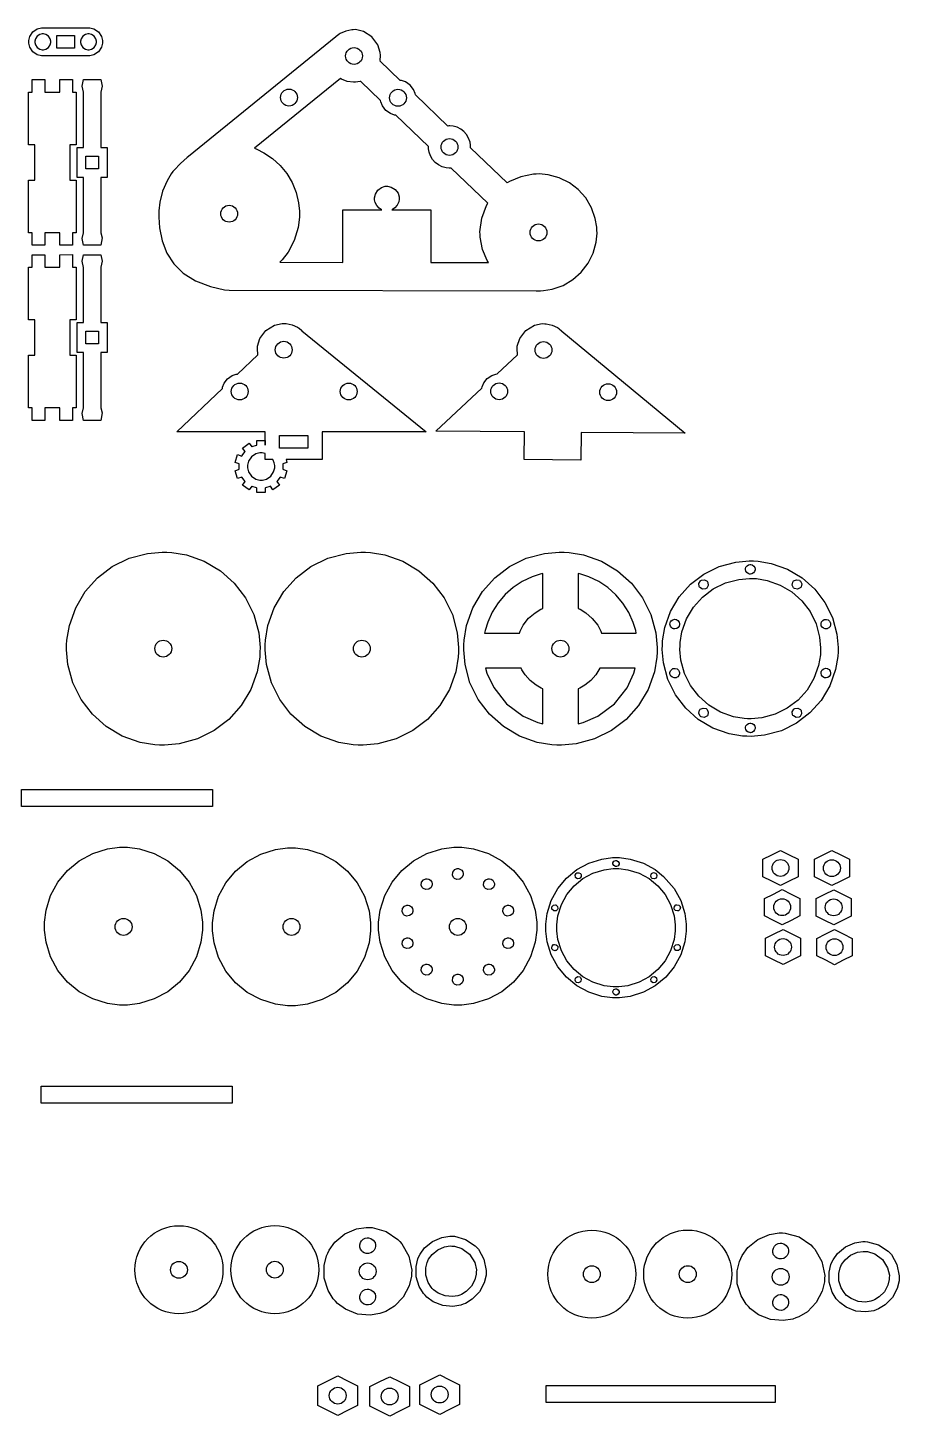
# Model space of a CAD drawing. Extents: x -158 to 1119, y 475 to 1777.
# Drawn here: x 34.4 to 241.2, y 474.9 to 804.4 of the extents above; entities that cross this region are included whole.
import ezdxf

# ---------------------------------------------------------------- set-up
doc = ezdxf.new("R2010")
doc.units = 0
doc.header["$MEASUREMENT"] = 0

msp = doc.modelspace()

# ---------------------------------------------------------------- linework, layer by layer
at = {"color": 5, "linetype": 'Continuous'}
msp.add_line((202.73, 478.13), (202.73, 478.13), dxfattribs=at)
at = {"color": 0}
for points in [[(49.1, 804.37), (50.08, 804.11), (51.13, 803.39), (51.85, 802.33), (52.11, 801.36), (52.11, 801.04), (52.11, 800.71), (51.85, 799.74), (51.13, 798.68), (50.08, 797.97), (49.1, 797.71), (48.78, 797.71), (37.93, 797.71), (37.6, 797.71), (36.63, 797.97), (35.57, 798.68), (34.85, 799.74), (34.59, 800.71), (34.59, 801.04), (34.59, 801.36), (34.85, 802.33), (35.57, 803.39), (36.63, 804.11), (37.6, 804.37), (37.93, 804.37), (48.78, 804.37)], [(37.75, 802.91), (37.2, 802.77), (36.6, 802.36), (36.2, 801.77), (36.05, 801.22), (36.05, 801.04), (36.05, 800.85), (36.2, 800.31), (36.6, 799.71), (37.2, 799.31), (37.75, 799.16), (37.93, 799.16), (38.11, 799.16), (38.66, 799.31), (39.25, 799.71), (39.66, 800.31), (39.8, 800.85), (39.8, 801.04), (39.8, 801.22), (39.66, 801.77), (39.25, 802.36), (38.66, 802.77), (38.11, 802.91), (37.93, 802.91)], [(45.44, 802.53), (45.44, 799.54), (41.27, 799.54), (41.27, 802.53)], [(48.59, 802.91), (48.05, 802.77), (47.45, 802.36), (47.05, 801.77), (46.9, 801.22), (46.9, 801.04), (46.9, 800.85), (47.05, 800.31), (47.45, 799.71), (48.05, 799.31), (48.59, 799.16), (48.78, 799.16), (48.96, 799.16), (49.5, 799.31), (50.1, 799.71), (50.5, 800.31), (50.65, 800.85), (50.65, 801.04), (50.65, 801.22), (50.5, 801.77), (50.1, 802.36), (49.5, 802.77), (48.96, 802.91), (48.78, 802.91)], [(134.08, 781.05), (134.06, 781.05), (126.34, 788.44), (126.28, 788.77), (125.9, 789.72), (125.11, 790.77), (124.03, 791.51), (123.07, 791.85), (122.74, 791.89), (117.93, 796.49), (117.96, 796.61), (118.04, 797.78), (118.04, 797.9), (118.02, 798.51), (117.46, 800.31), (116.04, 802.25), (114.01, 803.51), (112.17, 803.93), (111.56, 803.91), (111.25, 803.9), (109.82, 803.6), (108.53, 803.01), (108.3, 802.85), (108.29, 802.86), (108.23, 802.81), (108.16, 802.76), (107.54, 802.26), (107.48, 802.2), (72.54, 773.85), (72.18, 773.6), (70.58, 772.16), (69.11, 770.57), (68.82, 770.24), (68.42, 769.72), (67.41, 768.04), (66.36, 765.62), (65.7, 763.01), (65.47, 760.95), (65.47, 760.27), (65.47, 759.43), (65.66, 756.91), (66.28, 753.77), (67.38, 750.89), (69.02, 748.32), (71.25, 746.11), (74.14, 744.3), (77.75, 742.94), (81.02, 742.21), (82.13, 742.07), (154.99, 741.96), (155.08, 741.95), (155.98, 741.95), (156.07, 741.95), (156.77, 741.98), (158.85, 742.34), (161.43, 743.24), (163.74, 744.61), (165.73, 746.37), (167.35, 748.48), (168.54, 750.88), (169.25, 753.51), (169.46, 755.61), (169.43, 756.31), (169.41, 757.01), (169.05, 759.09), (168.15, 761.66), (166.78, 763.97), (165.01, 765.95), (162.89, 767.57), (160.49, 768.76), (157.86, 769.47), (155.75, 769.67), (155.05, 769.65), (154.42, 769.63), (151.41, 769.03), (148.67, 767.85), (148.17, 767.53), (139.46, 775.88), (139.46, 775.91), (139.46, 776.22), (139.46, 776.25), (139.45, 776.5), (139.32, 777.25), (138.99, 778.18), (138.5, 779.01), (137.86, 779.73), (137.1, 780.31), (136.23, 780.74), (135.28, 781), (134.52, 781.07), (134.27, 781.06), (134.25, 781.06)], [(41.98, 789.07), (41.98, 792.07), (44.99, 792.09), (44.99, 789.07), (45.82, 789.07), (45.82, 776.57), (44.32, 776.57), (44.32, 768.24), (45.82, 768.24), (45.82, 755.74), (44.98, 755.74), (44.98, 752.74), (41.98, 752.74), (41.98, 755.74), (38.39, 755.74), (38.39, 752.74), (35.39, 752.74), (35.39, 755.74), (34.55, 755.74), (34.55, 768.24), (36.05, 768.24), (36.05, 776.57), (34.55, 776.57), (34.55, 789.07), (35.39, 789.07), (35.39, 792.07), (38.39, 792.07), (38.39, 789.07)], [(51.74, 755.73), (52.04, 754.49), (51.74, 752.74), (47.56, 752.74), (47.26, 754.39), (47.56, 755.7), (47.56, 768.82), (46.06, 768.82), (46.06, 775.98), (47.56, 775.98), (47.56, 789.06), (47.26, 790.51), (47.56, 792.07), (51.74, 792.07), (52.04, 790.51), (51.74, 789.1), (51.74, 775.98), (53.24, 775.98), (53.24, 768.82), (51.74, 768.82)], [(109.15, 761.18), (118.42, 761.17), (118.23, 761.25), (117.73, 761.59), (117.18, 762.18), (116.82, 762.91), (116.67, 763.53), (116.66, 763.73), (116.65, 764.02), (116.85, 764.88), (117.44, 765.83), (118.34, 766.48), (119.19, 766.75), (119.47, 766.75), (119.76, 766.76), (120.62, 766.57), (121.57, 765.98), (122.23, 765.08), (122.49, 764.23), (122.5, 763.95), (122.51, 763.73), (122.39, 763.06), (122.04, 762.27), (121.47, 761.62), (120.93, 761.25), (120.73, 761.16), (130, 761.15), (129.98, 748.66), (143.68, 748.64), (143.38, 749.12), (142.27, 751.78), (141.71, 754.68), (141.69, 755.29), (141.66, 755.97), (142.1, 759.21), (143.22, 762.19), (143.54, 762.73), (134.82, 771.08), (134.81, 771.08), (134.65, 771.07), (134.64, 771.07), (134.39, 771.06), (133.62, 771.14), (132.67, 771.39), (131.81, 771.82), (131.04, 772.41), (130.41, 773.12), (129.91, 773.95), (129.59, 774.88), (129.46, 775.63), (129.45, 775.88), (129.45, 775.91), (129.45, 776.2), (129.45, 776.23), (121.73, 783.62), (121.4, 783.66), (120.43, 784), (119.34, 784.75), (118.54, 785.81), (118.15, 786.77), (118.1, 787.1), (113.37, 791.63), (113.27, 791.6), (112.14, 791.43), (112.02, 791.43), (111.7, 791.42), (110.18, 791.63), (108.8, 792.18), (108.54, 792.33), (88.15, 775.79), (88.74, 775.56), (90.41, 774.72), (92.47, 773.34), (94.29, 771.67), (95.85, 769.76), (97.12, 767.63), (98.06, 765.3), (98.65, 762.82), (98.85, 760.87), (98.85, 760.21), (98.85, 759.4), (98.52, 756.96), (97.6, 753.91), (96.14, 751.14), (94.74, 749.27), (94.2, 748.71), (109.13, 748.69)], [(51.15, 773.9), (51.15, 770.9), (48.15, 770.9), (48.15, 773.9)], [(41.98, 747.52), (41.98, 750.52), (44.99, 750.54), (44.99, 747.52), (45.82, 747.52), (45.82, 735.02), (44.32, 735.02), (44.32, 726.69), (45.82, 726.69), (45.82, 714.19), (44.98, 714.19), (44.98, 711.2), (41.98, 711.2), (41.98, 714.19), (38.39, 714.19), (38.39, 711.2), (35.39, 711.2), (35.39, 714.19), (34.55, 714.19), (34.55, 726.69), (36.05, 726.69), (36.05, 735.02), (34.55, 735.02), (34.55, 747.52), (35.39, 747.52), (35.39, 750.52), (38.39, 750.52), (38.39, 747.52)], [(51.74, 714.18), (52.04, 712.95), (51.74, 711.2), (47.56, 711.2), (47.26, 712.85), (47.56, 714.15), (47.56, 727.28), (46.06, 727.28), (46.06, 734.44), (47.56, 734.44), (47.56, 747.51), (47.26, 748.97), (47.56, 750.52), (51.74, 750.52), (52.04, 748.97), (51.74, 747.55), (51.74, 734.44), (53.24, 734.44), (53.24, 727.28), (51.74, 727.28)], [(51.15, 732.36), (51.15, 729.36), (48.15, 729.36), (48.15, 732.36)], [(104.2, 708.47), (104.2, 701.9), (95.66, 701.9), (95.88, 701.21), (94.87, 700.88), (94.88, 700.83), (94.91, 700.38), (94.91, 700.24), (94.91, 700.07), (94.88, 699.64), (94.87, 699.59), (95.88, 699.26), (95.28, 697.41), (94.27, 697.74), (94.21, 697.64), (93.58, 696.77), (93.5, 696.69), (94.13, 695.83), (92.55, 694.69), (91.93, 695.55), (91.83, 695.5), (90.8, 695.16), (90.69, 695.14), (90.69, 694.08), (88.74, 694.08), (88.74, 695.14), (88.63, 695.16), (87.6, 695.5), (87.51, 695.55), (86.88, 694.69), (85.31, 695.83), (85.93, 696.69), (85.86, 696.77), (85.22, 697.64), (85.17, 697.74), (84.16, 697.41), (83.55, 699.26), (84.57, 699.59), (84.56, 699.64), (84.53, 700.09), (84.53, 700.24), (84.53, 700.4), (84.56, 700.83), (84.57, 700.88), (83.55, 701.21), (84.15, 703.06), (85.17, 702.73), (85.22, 702.83), (85.86, 703.7), (85.93, 703.78), (85.31, 704.64), (86.88, 705.78), (87.51, 704.92), (87.6, 704.97), (88.63, 705.3), (88.74, 705.32), (88.74, 706.39), (90.69, 706.39), (90.69, 705.32), (90.73, 705.32), (90.73, 708.47), (69.7, 708.47), (80.55, 718.75), (80.6, 719.08), (80.98, 720.03), (81.78, 721.07), (82.86, 721.82), (83.82, 722.16), (84.15, 722.2), (88.96, 726.79), (88.94, 726.9), (88.85, 728.08), (88.86, 728.19), (88.88, 728.8), (89.44, 730.61), (90.86, 732.54), (92.9, 733.8), (94.74, 734.22), (95.35, 734.2), (95.65, 734.19), (97.08, 733.89), (98.37, 733.29), (98.61, 733.14), (98.61, 733.14), (98.68, 733.09), (98.74, 733.04), (99.37, 732.54), (99.42, 732.48), (128.92, 708.47)], [(165.69, 708.34), (165.63, 701.77), (152.17, 701.88), (152.22, 708.45), (131.19, 708.63), (142.12, 718.82), (142.18, 719.15), (142.57, 720.09), (143.37, 721.13), (144.46, 721.87), (145.42, 722.2), (145.76, 722.23), (150.6, 726.79), (150.58, 726.9), (150.5, 728.07), (150.51, 728.19), (150.54, 728.8), (151.11, 730.6), (152.55, 732.52), (154.6, 733.76), (156.45, 734.17), (157.05, 734.14), (157.36, 734.13), (158.78, 733.81), (160.07, 733.21), (160.3, 733.05), (160.31, 733.06), (160.37, 733), (160.44, 732.96), (161.05, 732.45), (161.11, 732.39), (190.41, 708.13)], [(100.81, 707.64), (100.81, 704.64), (94.13, 704.64), (94.13, 707.64)], [(90.73, 701.9), (90.73, 703.31), (90.65, 703.34), (89.95, 703.47), (89.72, 703.47), (89.4, 703.47), (88.45, 703.22), (87.42, 702.52), (86.73, 701.5), (86.48, 700.55), (86.48, 700.24), (86.48, 699.92), (86.73, 698.97), (87.42, 697.95), (88.45, 697.25), (89.4, 697), (89.72, 697), (90.04, 697), (90.98, 697.25), (92.01, 697.95), (92.71, 698.97), (92.96, 699.92), (92.96, 700.24), (92.96, 700.46), (92.84, 701.11), (92.58, 701.78), (92.5, 701.9)], [(45.74, 666.75), (48, 670.56), (50.93, 673.84), (54.43, 676.5), (58.41, 678.47), (62.76, 679.63), (66.25, 679.96), (67.4, 679.92), (68.56, 679.88), (72, 679.28), (76.26, 677.78), (80.07, 675.52), (83.36, 672.6), (86.02, 669.1), (87.99, 665.13), (89.16, 660.79), (89.49, 657.31), (89.45, 656.16), (89.4, 655.01), (88.81, 651.56), (87.3, 647.32), (85.04, 643.51), (82.11, 640.23), (78.61, 637.57), (74.63, 635.61), (70.28, 634.44), (66.79, 634.11), (65.64, 634.15), (64.49, 634.2), (61.04, 634.79), (56.78, 636.29), (52.97, 638.55), (49.69, 641.48), (47.02, 644.97), (45.05, 648.94), (43.88, 653.29), (43.55, 656.76), (43.59, 657.92), (43.64, 659.07), (44.24, 662.51)], [(115.68, 679.88), (119.13, 679.28), (123.38, 677.78), (127.2, 675.52), (130.48, 672.6), (133.15, 669.1), (135.12, 665.13), (136.29, 660.79), (136.62, 657.31), (136.58, 656.16), (136.53, 655.01), (135.93, 651.56), (134.43, 647.32), (132.17, 643.51), (129.24, 640.23), (125.74, 637.57), (121.76, 635.61), (117.41, 634.44), (113.92, 634.11), (112.77, 634.15), (111.61, 634.2), (108.17, 634.79), (103.91, 636.29), (100.1, 638.55), (96.81, 641.48), (94.15, 644.97), (92.18, 648.94), (91.01, 653.29), (90.68, 656.76), (90.72, 657.92), (90.77, 659.07), (91.36, 662.51), (92.87, 666.75), (95.13, 670.56), (98.06, 673.84), (101.56, 676.5), (105.54, 678.47), (109.89, 679.63), (113.37, 679.96), (114.53, 679.92)], [(162.81, 679.88), (166.26, 679.28), (170.51, 677.78), (174.33, 675.52), (177.61, 672.6), (180.28, 669.1), (182.25, 665.13), (183.42, 660.79), (183.75, 657.31), (183.71, 656.16), (183.66, 655.01), (183.06, 651.56), (181.56, 647.32), (179.3, 643.51), (176.37, 640.23), (172.87, 637.57), (168.89, 635.61), (164.53, 634.44), (161.05, 634.11), (159.9, 634.15), (158.74, 634.2), (155.29, 634.79), (151.04, 636.29), (147.23, 638.55), (143.94, 641.48), (141.27, 644.97), (139.31, 648.94), (138.14, 653.29), (137.81, 656.76), (137.85, 657.92), (137.89, 659.07), (138.49, 662.51), (139.99, 666.75), (142.26, 670.56), (145.19, 673.84), (148.69, 676.5), (152.66, 678.47), (157.02, 679.63), (160.5, 679.96), (161.66, 679.92)], [(207.67, 677.8), (210.81, 677.26), (214.67, 675.89), (218.14, 673.84), (221.13, 671.18), (223.55, 668.01), (225.34, 664.4), (226.4, 660.45), (226.71, 657.29), (226.67, 656.24), (226.63, 655.19), (226.08, 652.06), (224.72, 648.2), (222.66, 644.74), (219.99, 641.76), (216.81, 639.34), (213.2, 637.56), (209.24, 636.49), (206.07, 636.19), (205.02, 636.23), (203.97, 636.27), (200.84, 636.82), (196.97, 638.18), (193.5, 640.23), (190.52, 642.89), (188.09, 646.07), (186.3, 649.68), (185.24, 653.63), (184.94, 656.79), (184.98, 657.84), (185.02, 658.88), (185.56, 662.01), (186.93, 665.87), (188.99, 669.33), (191.65, 672.31), (194.83, 674.74), (198.45, 676.52), (202.41, 677.58), (205.57, 677.88), (206.62, 677.84)], [(205.98, 676.98), (206.3, 676.88), (206.66, 676.63), (206.89, 676.25), (206.96, 675.92), (206.96, 675.81), (206.96, 675.7), (206.85, 675.37), (206.6, 675.02), (206.23, 674.79), (205.89, 674.71), (205.78, 674.72), (205.67, 674.72), (205.34, 674.82), (204.99, 675.08), (204.76, 675.45), (204.68, 675.78), (204.69, 675.89), (204.69, 676.01), (204.79, 676.33), (205.05, 676.69), (205.42, 676.91), (205.76, 676.99), (205.87, 676.99)], [(151.02, 660.71), (151.2, 661.2), (151.95, 662.58), (153.23, 664.22), (154.79, 665.56), (156.13, 666.37), (156.61, 666.58), (156.61, 674.88), (155.97, 674.73), (154.09, 674.1), (151.73, 672.98), (149.58, 671.55), (147.65, 669.84), (145.97, 667.87), (144.59, 665.67), (143.51, 663.28), (142.92, 661.36), (142.79, 660.71)], [(164.95, 666.58), (165.43, 666.37), (166.77, 665.56), (168.34, 664.21), (169.61, 662.57), (170.36, 661.2), (170.54, 660.71), (178.76, 660.71), (178.63, 661.36), (178.05, 663.25), (176.99, 665.64), (175.61, 667.83), (173.94, 669.8), (172.02, 671.52), (169.86, 672.96), (167.49, 674.09), (165.6, 674.73), (164.95, 674.88)], [(207.31, 673.65), (209.81, 673.21), (212.9, 672.12), (215.68, 670.48), (218.07, 668.35), (220.01, 665.81), (221.44, 662.93), (222.29, 659.76), (222.53, 657.24), (222.5, 656.4), (222.47, 655.56), (222.03, 653.06), (220.94, 649.97), (219.29, 647.2), (217.16, 644.82), (214.61, 642.88), (211.72, 641.45), (208.56, 640.6), (206.02, 640.36), (205.18, 640.39), (204.34, 640.43), (201.83, 640.86), (198.74, 641.95), (195.97, 643.59), (193.58, 645.72), (191.63, 648.26), (190.21, 651.15), (189.36, 654.31), (189.11, 656.84), (189.15, 657.68), (189.18, 658.52), (189.61, 661.02), (190.71, 664.1), (192.35, 666.87), (194.49, 669.26), (197.03, 671.2), (199.92, 672.62), (203.09, 673.47), (205.62, 673.71), (206.47, 673.68)], [(194.24, 673.29), (194.97, 673.37), (195.6, 673.02), (195.69, 672.89), (195.78, 672.76), (195.86, 672.04), (195.5, 671.4), (195.37, 671.31), (195.24, 671.23), (194.52, 671.14), (193.89, 671.5), (193.8, 671.63), (193.71, 671.76), (193.63, 672.48), (193.98, 673.12), (194.11, 673.2)], [(217.73, 673.05), (218.03, 672.39), (217.9, 671.68), (217.8, 671.56), (217.7, 671.43), (217.04, 671.13), (216.32, 671.27), (216.2, 671.37), (216.08, 671.46), (215.78, 672.12), (215.91, 672.84), (216.01, 672.96), (216.11, 673.09), (216.77, 673.39), (217.48, 673.25), (217.61, 673.15)], [(186.87, 663.35), (187.06, 663.63), (187.42, 663.88), (187.84, 663.99), (188.18, 663.95), (188.29, 663.92), (188.39, 663.88), (188.67, 663.68), (188.93, 663.33), (189.03, 662.9), (189, 662.56), (188.96, 662.46), (188.93, 662.35), (188.72, 662.07), (188.37, 661.82), (187.95, 661.72), (187.61, 661.75), (187.5, 661.78), (187.4, 661.82), (187.12, 662.02), (186.86, 662.37), (186.76, 662.8), (186.79, 663.14), (186.83, 663.24)], [(224.88, 663.06), (224.88, 662.71), (224.75, 662.3), (224.46, 661.96), (224.17, 661.79), (224.06, 661.76), (223.96, 661.73), (223.61, 661.72), (223.2, 661.86), (222.86, 662.14), (222.69, 662.44), (222.66, 662.54), (222.63, 662.65), (222.62, 662.99), (222.76, 663.41), (223.04, 663.74), (223.34, 663.91), (223.44, 663.94), (223.55, 663.97), (223.89, 663.98), (224.31, 663.84), (224.64, 663.56), (224.82, 663.27), (224.85, 663.16)], [(156.61, 647.49), (156.19, 647.68), (155, 648.37), (153.59, 649.49), (152.39, 650.84), (151.65, 651.98), (151.45, 652.38), (143.02, 652.38), (143.33, 651.19), (144.93, 647.8), (147.96, 643.93), (151.91, 640.99), (155.39, 639.47), (156.61, 639.19)], [(170.11, 652.38), (169.91, 651.98), (169.16, 650.84), (167.96, 649.49), (166.54, 648.36), (165.36, 647.68), (164.95, 647.49), (164.95, 639.19), (166.15, 639.47), (169.61, 640.97), (173.57, 643.9), (176.61, 647.76), (178.22, 651.19), (178.53, 652.38)], [(186.77, 651.02), (186.77, 651.36), (186.9, 651.78), (187.18, 652.11), (187.48, 652.29), (187.59, 652.32), (187.69, 652.35), (188.04, 652.35), (188.45, 652.21), (188.78, 651.93), (188.96, 651.64), (188.99, 651.53), (189.02, 651.42), (189.02, 651.08), (188.89, 650.67), (188.61, 650.34), (188.31, 650.16), (188.21, 650.13), (188.1, 650.1), (187.75, 650.09), (187.34, 650.23), (187.01, 650.51), (186.83, 650.81), (186.8, 650.91)], [(224.78, 650.73), (224.58, 650.45), (224.23, 650.19), (223.8, 650.09), (223.46, 650.12), (223.36, 650.16), (223.25, 650.19), (222.97, 650.39), (222.72, 650.75), (222.62, 651.17), (222.64, 651.51), (222.68, 651.61), (222.72, 651.72), (222.92, 652), (223.28, 652.25), (223.7, 652.36), (224.04, 652.33), (224.15, 652.29), (224.25, 652.25), (224.53, 652.05), (224.79, 651.7), (224.89, 651.28), (224.86, 650.93), (224.82, 650.83)], [(193.92, 641.02), (193.61, 641.68), (193.75, 642.39), (193.85, 642.52), (193.95, 642.64), (194.61, 642.94), (195.32, 642.8), (195.45, 642.71), (195.57, 642.61), (195.87, 641.95), (195.73, 641.24), (195.64, 641.11), (195.54, 640.99), (194.88, 640.69), (194.16, 640.83), (194.04, 640.92)], [(217.41, 640.78), (216.68, 640.7), (216.05, 641.05), (215.96, 641.18), (215.87, 641.31), (215.79, 642.04), (216.14, 642.67), (216.27, 642.76), (216.4, 642.85), (217.13, 642.93), (217.76, 642.58), (217.85, 642.45), (217.94, 642.32), (218.02, 641.59), (217.67, 640.96), (217.54, 640.87)], [(205.67, 637.09), (205.34, 637.19), (204.99, 637.45), (204.76, 637.82), (204.68, 638.15), (204.69, 638.26), (204.69, 638.38), (204.79, 638.7), (205.05, 639.05), (205.42, 639.28), (205.76, 639.36), (205.87, 639.36), (205.98, 639.35), (206.31, 639.25), (206.66, 638.99), (206.89, 638.62), (206.97, 638.29), (206.96, 638.18), (206.96, 638.07), (206.85, 637.74), (206.6, 637.39), (206.23, 637.16), (205.89, 637.08), (205.78, 637.09)], [(58.03, 609.89), (60.86, 609.51), (64.39, 608.42), (67.58, 606.69), (70.35, 604.4), (72.65, 601.63), (74.38, 598.44), (75.47, 594.93), (75.85, 592.1), (75.85, 591.15), (75.85, 590.21), (75.47, 587.38), (74.38, 583.86), (72.65, 580.68), (70.35, 577.9), (67.58, 575.62), (64.39, 573.89), (60.86, 572.8), (58.03, 572.41), (57.08, 572.41), (56.13, 572.41), (53.3, 572.8), (49.77, 573.89), (46.59, 575.62), (43.81, 577.9), (41.52, 580.68), (39.78, 583.86), (38.69, 587.38), (38.31, 590.21), (38.31, 591.15), (38.31, 592.1), (38.69, 594.93), (39.78, 598.44), (41.52, 601.63), (43.81, 604.4), (46.59, 606.69), (49.77, 608.42), (53.3, 609.51), (56.13, 609.89), (57.08, 609.89)], [(97.9, 609.73), (100.74, 609.35), (104.26, 608.26), (107.45, 606.53), (110.23, 604.24), (112.52, 601.47), (114.25, 598.28), (115.35, 594.77), (115.73, 591.93), (115.73, 590.99), (115.73, 590.05), (115.35, 587.22), (114.25, 583.7), (112.52, 580.52), (110.23, 577.74), (107.45, 575.45), (104.26, 573.73), (100.74, 572.64), (97.9, 572.25), (96.96, 572.25), (96.01, 572.25), (93.17, 572.64), (89.65, 573.73), (86.46, 575.45), (83.68, 577.74), (81.39, 580.52), (79.66, 583.7), (78.57, 587.22), (78.18, 590.05), (78.18, 590.99), (78.18, 591.93), (78.57, 594.77), (79.66, 598.28), (81.39, 601.47), (83.68, 604.24), (86.46, 606.53), (89.65, 608.26), (93.17, 609.35), (96.01, 609.73), (96.96, 609.73)], [(137.34, 609.89), (140.18, 609.51), (143.7, 608.42), (146.89, 606.69), (149.67, 604.4), (151.96, 601.63), (153.7, 598.44), (154.79, 594.93), (155.17, 592.1), (155.17, 591.15), (155.17, 590.21), (154.79, 587.38), (153.7, 583.86), (151.96, 580.68), (149.67, 577.9), (146.89, 575.62), (143.7, 573.89), (140.18, 572.8), (137.34, 572.41), (136.4, 572.41), (135.45, 572.41), (132.61, 572.8), (129.09, 573.89), (125.9, 575.62), (123.12, 577.9), (120.83, 580.68), (119.1, 583.86), (118.01, 587.38), (117.63, 590.21), (117.63, 591.15), (117.63, 592.1), (118.01, 594.93), (119.1, 598.44), (120.83, 601.63), (123.12, 604.4), (125.9, 606.69), (129.09, 608.42), (132.61, 609.51), (135.45, 609.89), (136.4, 609.89)], [(157.3, 589.97), (157.3, 590.8), (157.3, 591.64), (157.64, 594.15), (158.61, 597.27), (160.15, 600.1), (162.18, 602.56), (164.65, 604.59), (167.48, 606.13), (170.61, 607.1), (173.12, 607.43), (173.96, 607.43), (174.8, 607.43), (177.32, 607.1), (180.45, 606.13), (183.28, 604.59), (185.27, 602.96), (187.78, 600.1), (189.32, 597.27), (190.29, 594.15), (190.63, 591.64), (190.63, 590.8), (190.63, 589.97), (190.29, 587.45), (189.32, 584.33), (187.78, 581.5), (185.75, 579.04), (183.28, 577.01), (180.45, 575.48), (177.32, 574.51), (174.8, 574.17), (173.96, 574.17), (173.12, 574.17), (170.61, 574.51), (167.48, 575.48), (164.65, 577.01), (162.18, 579.04), (160.15, 581.5), (158.61, 584.33), (157.64, 587.45)], [(174.09, 606.78), (174.51, 606.54), (174.71, 606.12), (174.7, 606.01), (174.7, 605.91), (174.47, 605.5), (174.04, 605.3), (173.93, 605.3), (173.83, 605.31), (173.42, 605.54), (173.22, 605.97), (173.22, 606.07), (173.23, 606.17), (173.46, 606.59), (173.89, 606.78), (173.99, 606.78)], [(215.09, 608.11), (217.17, 607.06), (217.17, 602.9), (215.09, 601.86), (213, 600.82), (210.92, 601.86), (208.83, 602.9), (208.83, 607.06), (210.92, 608.11), (213, 609.14)], [(227.29, 608.07), (229.38, 607.03), (229.38, 602.86), (227.29, 601.82), (225.21, 600.78), (223.12, 601.82), (221.04, 602.86), (221.04, 607.03), (223.12, 608.07), (225.21, 609.11)], [(136.55, 604.83), (136.93, 604.72), (137.34, 604.45), (137.62, 604.03), (137.73, 603.65), (137.73, 603.52), (137.73, 603.34), (137.49, 602.78), (136.92, 602.32), (136.2, 602.24), (135.64, 602.47), (135.5, 602.6), (135.37, 602.74), (135.14, 603.3), (135.22, 604.02), (135.68, 604.59), (136.24, 604.83), (136.42, 604.83)], [(188.03, 591.51), (188.03, 590.8), (188.03, 590.09), (187.75, 587.97), (186.93, 585.34), (185.63, 582.95), (183.91, 580.87), (181.83, 579.16), (179.44, 577.86), (176.8, 577.04), (174.67, 576.76), (173.96, 576.76), (173.25, 576.76), (171.13, 577.04), (168.49, 577.86), (166.1, 579.16), (164.01, 580.87), (162.29, 582.95), (161, 585.34), (160.18, 587.97), (159.89, 590.09), (159.89, 590.8), (159.89, 591.51), (160.18, 593.63), (161, 596.27), (162.29, 598.65), (164.01, 600.73), (166.1, 602.45), (168.49, 603.74), (171.13, 604.56), (173.25, 604.85), (173.96, 604.85), (174.67, 604.85), (176.8, 604.56), (179.44, 603.74), (181.83, 602.45), (183.91, 600.73), (185.63, 598.65), (186.93, 596.27), (187.75, 593.63)], [(164.66, 603.8), (165.13, 603.86), (165.55, 603.63), (165.61, 603.54), (165.66, 603.46), (165.72, 602.99), (165.49, 602.57), (165.4, 602.52), (165.31, 602.46), (164.84, 602.41), (164.43, 602.64), (164.37, 602.72), (164.32, 602.8), (164.26, 603.28), (164.49, 603.69), (164.58, 603.75)], [(183.48, 603.65), (183.67, 603.22), (183.58, 602.75), (183.52, 602.67), (183.46, 602.59), (183.03, 602.4), (182.56, 602.49), (182.48, 602.55), (182.4, 602.62), (182.2, 603.04), (182.29, 603.51), (182.36, 603.59), (182.42, 603.67), (182.85, 603.87), (183.32, 603.78), (183.4, 603.71)], [(129.17, 602.43), (129.55, 602.33), (129.96, 602.05), (130.24, 601.64), (130.34, 601.26), (130.34, 601.13), (130.34, 600.94), (130.11, 600.38), (129.54, 599.93), (128.82, 599.84), (128.25, 600.08), (128.12, 600.21), (127.99, 600.34), (127.76, 600.9), (127.84, 601.63), (128.3, 602.2), (128.86, 602.43), (129.04, 602.43)], [(143.93, 602.43), (144.31, 602.33), (144.72, 602.05), (145, 601.64), (145.11, 601.26), (145.11, 601.13), (145.11, 600.94), (144.87, 600.38), (144.3, 599.93), (143.58, 599.84), (143.02, 600.08), (142.88, 600.21), (142.75, 600.34), (142.52, 600.9), (142.6, 601.63), (143.06, 602.2), (143.62, 602.43), (143.81, 602.43)], [(215.5, 598.79), (217.58, 597.75), (217.58, 593.59), (215.5, 592.54), (213.41, 591.5), (211.32, 592.54), (209.24, 593.59), (209.24, 597.75), (211.32, 598.79), (213.41, 599.83)], [(227.7, 598.75), (229.79, 597.71), (229.79, 593.55), (227.7, 592.51), (225.62, 591.46), (223.53, 592.51), (221.44, 593.55), (221.44, 597.71), (223.53, 598.75), (225.62, 599.79)], [(124.61, 596.17), (124.99, 596.06), (125.4, 595.79), (125.68, 595.37), (125.78, 594.99), (125.78, 594.86), (125.78, 594.68), (125.55, 594.12), (124.98, 593.66), (124.25, 593.58), (123.69, 593.81), (123.56, 593.94), (123.43, 594.08), (123.19, 594.64), (123.28, 595.36), (123.73, 595.93), (124.29, 596.17), (124.48, 596.17)], [(148.49, 596.17), (148.87, 596.06), (149.29, 595.78), (149.57, 595.37), (149.67, 594.99), (149.67, 594.86), (149.67, 594.68), (149.44, 594.12), (148.86, 593.66), (148.14, 593.58), (147.58, 593.81), (147.44, 593.94), (147.31, 594.08), (147.08, 594.64), (147.16, 595.36), (147.62, 595.93), (148.18, 596.17), (148.37, 596.17)], [(158.71, 595.67), (158.75, 595.77), (158.78, 595.86), (159.13, 596.18), (159.6, 596.24), (159.7, 596.2), (159.79, 596.17), (160.11, 595.82), (160.17, 595.35), (160.14, 595.26), (160.1, 595.16), (159.75, 594.84), (159.28, 594.78), (159.19, 594.82), (159.09, 594.85), (158.77, 595.2)], [(188.38, 596.25), (188.85, 596.16), (189.17, 595.81), (189.2, 595.71), (189.23, 595.61), (189.13, 595.15), (188.79, 594.83), (188.69, 594.8), (188.59, 594.77), (188.12, 594.87), (187.8, 595.21), (187.77, 595.31), (187.74, 595.41), (187.84, 595.87), (188.18, 596.2), (188.28, 596.22)], [(215.69, 589.35), (217.77, 588.31), (217.77, 584.14), (215.69, 583.1), (213.6, 582.06), (211.51, 583.1), (209.43, 584.14), (209.43, 588.31), (211.51, 589.35), (213.6, 590.39)], [(227.89, 589.31), (229.98, 588.27), (229.98, 584.11), (227.89, 583.07), (225.8, 582.02), (223.72, 583.07), (221.63, 584.11), (221.63, 588.27), (223.72, 589.31), (225.8, 590.35)], [(124.61, 588.42), (124.99, 588.32), (125.4, 588.04), (125.68, 587.62), (125.78, 587.24), (125.78, 587.12), (125.78, 586.93), (125.55, 586.37), (124.98, 585.92), (124.25, 585.83), (123.69, 586.07), (123.56, 586.2), (123.43, 586.33), (123.19, 586.89), (123.28, 587.62), (123.73, 588.19), (124.29, 588.42), (124.48, 588.42)], [(148.49, 588.42), (148.87, 588.32), (149.29, 588.04), (149.57, 587.62), (149.67, 587.24), (149.67, 587.12), (149.67, 586.93), (149.44, 586.37), (148.86, 585.91), (148.14, 585.83), (147.58, 586.07), (147.44, 586.2), (147.31, 586.33), (147.08, 586.89), (147.16, 587.62), (147.62, 588.19), (148.18, 588.42), (148.37, 588.42)], [(158.7, 585.99), (158.8, 586.45), (159.14, 586.78), (159.24, 586.8), (159.34, 586.83), (159.8, 586.74), (160.13, 586.39), (160.16, 586.29), (160.18, 586.2), (160.09, 585.73), (159.74, 585.41), (159.64, 585.38), (159.55, 585.35), (159.08, 585.45), (158.76, 585.79), (158.73, 585.89)], [(188.74, 586.79), (188.84, 586.75), (189.16, 586.4), (189.22, 585.93), (189.18, 585.84), (189.15, 585.74), (188.8, 585.42), (188.33, 585.36), (188.23, 585.4), (188.13, 585.43), (187.81, 585.78), (187.76, 586.25), (187.79, 586.35), (187.83, 586.44), (188.17, 586.76), (188.64, 586.82)], [(129.17, 582.15), (129.55, 582.05), (129.96, 581.77), (130.24, 581.36), (130.34, 580.98), (130.34, 580.85), (130.34, 580.66), (130.11, 580.1), (129.54, 579.65), (128.82, 579.57), (128.25, 579.8), (128.12, 579.93), (127.99, 580.06), (127.76, 580.62), (127.84, 581.35), (128.29, 581.92), (128.85, 582.15), (129.04, 582.15)], [(143.93, 582.15), (144.31, 582.05), (144.72, 581.77), (145, 581.36), (145.11, 580.98), (145.11, 580.85), (145.11, 580.66), (144.87, 580.1), (144.3, 579.65), (143.58, 579.57), (143.02, 579.8), (142.88, 579.93), (142.75, 580.06), (142.52, 580.62), (142.6, 581.35), (143.06, 581.92), (143.62, 582.15), (143.81, 582.15)], [(136.55, 579.76), (136.93, 579.66), (137.34, 579.38), (137.62, 578.96), (137.73, 578.58), (137.73, 578.46), (137.73, 578.27), (137.49, 577.71), (136.92, 577.26), (136.2, 577.17), (135.64, 577.4), (135.5, 577.54), (135.37, 577.67), (135.14, 578.23), (135.22, 578.96), (135.67, 579.53), (136.24, 579.76), (136.42, 579.76)], [(164.45, 577.95), (164.25, 578.38), (164.34, 578.85), (164.41, 578.93), (164.47, 579.01), (164.9, 579.21), (165.37, 579.12), (165.45, 579.05), (165.53, 578.99), (165.72, 578.56), (165.63, 578.1), (165.57, 578.01), (165.51, 577.93), (165.08, 577.74), (164.61, 577.83), (164.53, 577.89)], [(183.27, 577.8), (182.79, 577.75), (182.38, 577.98), (182.32, 578.06), (182.27, 578.15), (182.21, 578.62), (182.44, 579.03), (182.53, 579.09), (182.61, 579.14), (183.08, 579.2), (183.5, 578.97), (183.55, 578.88), (183.61, 578.8), (183.67, 578.33), (183.44, 577.92), (183.35, 577.86)], [(173.83, 574.83), (173.42, 575.06), (173.22, 575.49), (173.22, 575.59), (173.23, 575.69), (173.46, 576.1), (173.89, 576.3), (173.99, 576.3), (174.09, 576.3), (174.51, 576.06), (174.71, 575.64), (174.7, 575.53), (174.7, 575.43), (174.47, 575.02), (174.04, 574.82), (173.94, 574.82)], [(116.13, 519.63), (119.4, 518.71), (122.22, 516.83), (122.69, 516.32), (123.16, 515.82), (124.82, 512.86), (125.49, 509.54), (125.46, 508.85), (125.43, 508.09), (124.88, 505.82), (123.48, 503.14), (121.37, 500.98), (119.37, 499.75), (118.66, 499.49), (117.94, 499.22), (115.63, 498.86), (112.61, 499.13), (109.8, 500.25), (107.9, 501.62), (107.38, 502.18), (106.87, 502.74), (105.64, 504.73), (104.74, 507.62), (104.7, 510.64), (105.24, 512.91), (105.56, 513.6), (105.88, 514.29), (107.26, 516.18), (109.58, 518.12), (112.36, 519.31), (114.67, 519.68), (115.44, 519.65)], [(138.28, 516.84), (140.55, 515.33), (140.92, 514.92), (141.3, 514.52), (142.63, 512.15), (143.17, 509.49), (143.14, 508.93), (143.12, 508.32), (142.68, 506.5), (141.56, 504.36), (139.86, 502.62), (138.27, 501.64), (137.69, 501.43), (137.11, 501.21), (135.26, 500.92), (132.84, 501.14), (130.59, 502.04), (129.07, 503.14), (128.65, 503.58), (128.24, 504.03), (127.26, 505.63), (126.53, 507.94), (126.5, 510.37), (126.94, 512.19), (127.19, 512.74), (127.45, 513.3), (128.55, 514.81), (130.41, 516.37), (132.64, 517.32), (134.5, 517.62), (135.11, 517.59), (135.66, 517.57)], [(214.14, 518.33), (217.41, 517.42), (220.23, 515.54), (220.7, 515.03), (221.17, 514.53), (222.83, 511.57), (223.5, 508.25), (223.47, 507.56), (223.44, 506.8), (222.9, 504.53), (221.49, 501.85), (219.38, 499.68), (217.38, 498.46), (216.67, 498.19), (215.95, 497.93), (213.64, 497.56), (210.62, 497.83), (207.81, 498.96), (205.91, 500.33), (205.4, 500.89), (204.88, 501.45), (203.65, 503.44), (202.75, 506.32), (202.71, 509.34), (203.25, 511.62), (203.57, 512.31), (203.89, 513), (205.27, 514.89), (207.59, 516.83), (210.38, 518.02), (212.68, 518.39), (213.45, 518.36)], [(115.22, 517.22), (115.77, 517.08), (116.36, 516.67), (116.77, 516.08), (116.91, 515.53), (116.91, 515.35), (116.91, 515.2), (116.82, 514.76), (116.58, 514.27), (116.21, 513.88), (115.75, 513.62), (115.24, 513.48), (114.71, 513.5), (114.19, 513.67), (113.81, 513.92), (113.71, 514.02), (113.61, 514.13), (113.36, 514.5), (113.18, 515.02), (113.17, 515.55), (113.3, 516.07), (113.57, 516.52), (113.96, 516.89), (114.45, 517.13), (114.89, 517.22), (115.04, 517.22)], [(135.6, 515.24), (137.34, 514.7), (139.21, 513.34), (140.42, 511.38), (140.83, 509.61), (140.8, 509.03), (140.79, 508.59), (140.47, 507.27), (139.66, 505.73), (138.44, 504.48), (137.29, 503.77), (136.88, 503.62), (136.46, 503.47), (135.13, 503.26), (133.39, 503.41), (131.76, 504.06), (130.67, 504.85), (130.37, 505.17), (130.07, 505.5), (129.37, 506.64), (128.84, 508.31), (128.82, 510.05), (129.13, 511.37), (129.32, 511.77), (129.5, 512.17), (130.3, 513.26), (131.64, 514.38), (133.24, 515.06), (134.58, 515.28), (135.02, 515.26)], [(213.23, 515.93), (213.78, 515.78), (214.37, 515.38), (214.78, 514.78), (214.92, 514.24), (214.92, 514.05), (214.92, 513.91), (214.83, 513.47), (214.59, 512.98), (214.22, 512.59), (213.77, 512.32), (213.25, 512.19), (212.72, 512.2), (212.2, 512.38), (211.83, 512.63), (211.72, 512.73), (211.62, 512.83), (211.37, 513.21), (211.2, 513.73), (211.18, 514.26), (211.32, 514.77), (211.58, 515.23), (211.97, 515.6), (212.46, 515.84), (212.9, 515.93), (213.05, 515.93)], [(236.29, 515.54), (238.56, 514.04), (238.94, 513.63), (239.31, 513.23), (240.64, 510.86), (241.18, 508.19), (241.16, 507.64), (241.13, 507.03), (240.69, 505.21), (239.57, 503.06), (237.87, 501.33), (236.28, 500.34), (235.7, 500.13), (235.13, 499.92), (233.27, 499.63), (230.85, 499.84), (228.6, 500.74), (227.08, 501.84), (226.66, 502.29), (226.25, 502.74), (225.27, 504.34), (224.54, 506.65), (224.51, 509.07), (224.95, 510.89), (225.2, 511.45), (225.46, 512), (226.56, 513.52), (228.42, 515.07), (230.66, 516.03), (232.51, 516.32), (233.12, 516.3), (233.67, 516.28)], [(233.62, 513.94), (235.35, 513.4), (237.22, 512.04), (238.43, 510.09), (238.84, 508.32), (238.82, 507.73), (238.8, 507.29), (238.48, 505.98), (237.67, 504.43), (236.45, 503.18), (235.3, 502.48), (234.89, 502.32), (234.47, 502.17), (233.14, 501.96), (231.4, 502.12), (229.78, 502.77), (228.68, 503.56), (228.38, 503.88), (228.08, 504.2), (227.38, 505.35), (226.85, 507.02), (226.83, 508.76), (227.15, 510.07), (227.33, 510.47), (227.51, 510.87), (228.31, 511.96), (229.65, 513.08), (231.26, 513.77), (232.59, 513.98), (233.03, 513.97)], [(115.22, 505.03), (115.77, 504.88), (116.36, 504.48), (116.77, 503.88), (116.91, 503.34), (116.91, 503.15), (116.91, 503.01), (116.82, 502.57), (116.58, 502.08), (116.21, 501.69), (115.76, 501.42), (115.24, 501.29), (114.71, 501.3), (114.19, 501.48), (113.81, 501.73), (113.71, 501.83), (113.61, 501.93), (113.36, 502.31), (113.18, 502.83), (113.17, 503.36), (113.3, 503.87), (113.57, 504.33), (113.96, 504.7), (114.45, 504.94), (114.89, 505.03), (115.04, 505.03)], [(213.23, 503.74), (213.78, 503.59), (214.37, 503.19), (214.78, 502.59), (214.92, 502.04), (214.92, 501.86), (214.92, 501.72), (214.83, 501.28), (214.59, 500.78), (214.22, 500.4), (213.77, 500.13), (213.26, 500), (212.72, 500.01), (212.2, 500.19), (211.83, 500.43), (211.72, 500.54), (211.62, 500.64), (211.37, 501.01), (211.2, 501.53), (211.18, 502.07), (211.32, 502.58), (211.58, 503.04), (211.97, 503.4), (212.46, 503.65), (212.9, 503.74), (213.05, 503.74)], [(110.27, 483.27), (112.62, 482.1), (112.62, 477.41), (110.27, 476.24), (107.92, 475.06), (105.57, 476.24), (103.22, 477.41), (103.22, 482.1), (105.57, 483.27), (107.92, 484.44)], [(134.47, 483.53), (136.82, 482.35), (136.82, 477.67), (134.47, 476.49), (132.12, 475.32), (129.77, 476.49), (127.42, 477.67), (127.42, 482.35), (129.77, 483.53), (132.12, 484.7)], [(122.6, 483.08), (124.95, 481.9), (124.95, 477.22), (122.6, 476.04), (120.25, 474.87), (117.91, 476.04), (115.56, 477.22), (115.56, 481.9), (117.91, 483.08), (120.25, 484.25)]]:
    msp.add_lwpolyline(points, close=True, dxfattribs=at)
at = {"linetype": 'Continuous'}
for points in [[(78.22, 623.57), (78.22, 619.57), (78.22, 619.57), (32.9, 619.57), (32.9, 619.57), (32.9, 623.57)], [(82.9, 553.17), (82.9, 549.17), (82.9, 549.17), (37.58, 549.17), (37.58, 549.17), (37.58, 553.17)]]:
    msp.add_lwpolyline(points, close=True, dxfattribs=at)
at = {"color": 5, "linetype": 'Continuous'}
msp.add_lwpolyline([(211.73, 478.13), (157.41, 478.13), (157.41, 478.13), (157.41, 482.13), (211.73, 482.13)], close=True, dxfattribs=at)
at = {"linetype": 'Continuous'}
for centre, radius in [((111.79, 797.67), 2), ((96.35, 787.8), 2), ((122.22, 787.76), 2), ((134.45, 776.07), 2), ((82.16, 760.24), 2), ((155.56, 755.8), 2), ((95.11, 727.96), 2), ((156.76, 727.9), 2), ((84.66, 718.06), 2), ((110.53, 718.06), 2), ((146.23, 718.09), 2), ((172.1, 717.88), 2), ((66.52, 657.03), 2), ((113.65, 657.03), 2), ((160.77, 657.03), 2), ((213, 604.98), 2), ((225.2, 604.94), 2), ((213.41, 595.66), 2), ((225.61, 595.63), 2), ((57.1, 590.99), 2), ((96.95, 590.99), 2), ((136.42, 590.99), 2), ((213.6, 586.22), 2), ((225.8, 586.19), 2), ((70.24, 509.62), 10.45), ((93, 509.65), 10.45), ((168.23, 508.58), 10.45), ((190.99, 508.6), 10.45), ((70.24, 509.62), 2), ((93, 509.65), 2), ((115.03, 509.25), 2), ((168.23, 508.58), 2), ((190.99, 508.6), 2), ((213.05, 507.96), 2), ((107.92, 479.75), 2), ((120.25, 479.56), 2), ((132.12, 480.01), 2)]:
    msp.add_circle(centre, radius, dxfattribs=at)

doc.saveas('drawing.dxf')
